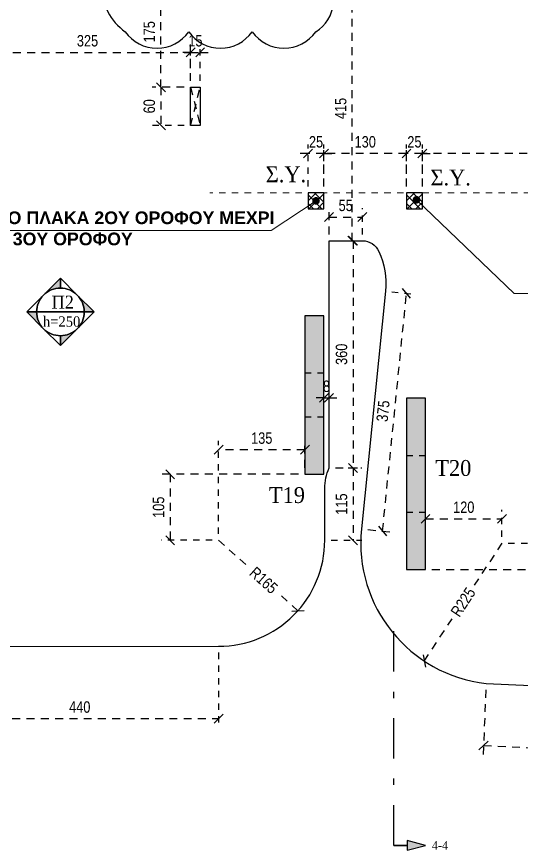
# Model space of a CAD drawing. Header units: millimetres. Extents: x -2171 to 1563, y -1758 to -1505.
# Drawn here: x -500.19 to -492.24, y -1616 to -1602.86 of the extents above; entities that cross this region are included whole.
import ezdxf
from ezdxf.enums import TextEntityAlignment as Align

# ---------------------------------------------------------------- set-up
doc = ezdxf.new("R2010")
doc.units = ezdxf.units.MM
doc.header["$PDMODE"] = 32
for name, pattern in [('DASHDOT', [25.4, 12.7, -6.35, 0, -6.35]), ('DASHED2', [0.375, 0.25, -0.125]), ('DOT', [0.025, 0, -0.025]), ('HIDDEN', [0.375, 0.25, -0.125]), ('HIDDEN2', [0.1875, 0.125, -0.0625])]:
    doc.linetypes.add(name, pattern=pattern)
doc.layers.get('Defpoints').update_dxf_attribs({"color": 6})
for name, color, linetype in [('-S_TEXT', 3, 'Continuous'), ('AM_5', 7, 'Continuous'), ('athinas comments', 10, 'Continuous'), ('DIASTASEIS', 7, 'Continuous'), ('Fill_Col', 7, 'Continuous'), ('Fill_Col_1', 8, 'Continuous'), ('Geo_Col', 7, 'Continuous'), ('Geo_Lines', 7, 'Continuous'), ('Sect_Line_Symbol', 7, 'Continuous'), ('SY', 94, 'Continuous'), ('Text_Col_-1', 7, 'Continuous'), ('Text_Col_1', 7, 'Continuous'), ('Text_Slab', 7, 'Continuous')]:
    doc.layers.add(name, color=color, linetype=linetype)
doc.layers.add('A-ANNO-DIMS', color=1, linetype='Continuous', lineweight=9)
doc.styles.add('1-100', font='arial.ttf', dxfattribs={"width": 0.8})
doc.styles.add('ag', font='arial.ttf', dxfattribs={"height": 0.25})
doc.styles.add('S1TmsNwRmn1088_b_934_161', font='times.ttf', dxfattribs={"width": 0.933629, "height": 0.10875})
doc.styles.add('S1TmsNwRmn11_b_934_161', font='times.ttf', dxfattribs={"width": 0.933629, "height": 0.001087})
doc.styles.add('S1TmsNwRmn1359_b_934_161', font='times.ttf', dxfattribs={"width": 0.933629, "height": 0.135937})
doc.styles.get("Standard").update_dxf_attribs({"font": 'tahoma.ttf'})
doc.dimstyles.new('CHRISTOFOROS', dxfattribs={"dimscale": 0.2, "dimtxt": 0.25, "dimasz": 0.6, "dimexe": 0, "dimexo": 0, "dimgap": 0, "dimtad": 0, "dimdec": 0, "dimlfac": 100, "dimzin": 0, "dimdsep": 46, "dimtxsty": 'ag', "dimblk": 'ARCHTICK', "dimcen": 0, "dimclrd": 256, "dimclre": 256, "dimclrt": 1, "dimaunit": 1, "dimadec": 0, "dimazin": 0, "dimtfac": 1, "dimtdec": 0, "dimtofl": 0, "dimtmove": 0, "dimatfit": 3, "dimfxl": 1, "dimtolj": 1, "dimtzin": 0, "dimlwd": -1, "dimlwe": -1, "dimarcsym": 0})
doc.dimstyles.new('Copy of 1-100', dxfattribs={"dimtxt": 0.18, "dimasz": 0.14, "dimexe": 0.14, "dimexo": 0.1, "dimgap": 0.09, "dimtad": 1, "dimdec": 0, "dimlfac": 100, "dimrnd": 5, "dimzin": 5, "dimdsep": 46, "dimtxsty": '1-100', "dimblk": 'OBLIQUE', "dimcen": 0.09, "dimclrd": 1, "dimclre": 1, "dimclrt": 2, "dimadec": 0, "dimazin": 0, "dimtfac": 1, "dimtdec": 0, "dimtix": 1, "dimtmove": 2, "dimatfit": 3, "dimfxl": 5, "dimfxlon": 1, "dimtolj": 1, "dimtzin": 5, "dimarcsym": 0})

# ---------------------------------------------------------------- blocks, each defined once
blk = doc.blocks.new('Label_Όροφος 2-RC_XSN2633_2273')
at = {"layer": 'Text_Slab'}
for points in [[(-0.1768, 0.1768, -0.198912), (0, 0.25), (0, 0.3536)], [(0.1768, 0.1768, -0.198912), (0.25, 0), (0.3536, 0)], [(-0.1768, -0.1768, -0.198912), (-0.25, 0), (-0.3536, 0)], [(0.1768, -0.1768, -0.198912), (0, -0.25), (0, -0.3536)]]:
    blk.add_hatch(color=174, dxfattribs=at).paths.add_polyline_path(points)
at = {"layer": 'Text_Slab', "color": 174}
for points in [[(-0.1768, 0.1768, -0.198912), (0, 0.25), (0, 0.3536)], [(0, 0.25, -0.198912), (0.1768, 0.1768), (0, 0.3536)], [(-0.25, 0, -0.198912), (-0.1768, 0.1768), (-0.3536, 0)], [(-0.25, 0, 0.414214), (0, -0.25, 0.414214), (0.25, 0, 0.414214), (0, 0.25, 0.414214)], [(0.1768, 0.1768, -0.198912), (0.25, 0), (0.3536, 0)], [(-0.1768, -0.1768, -0.198912), (-0.25, 0), (-0.3536, 0)], [(0.25, 0, -0.198912), (0.1768, -0.1768), (0.3536, 0)], [(0, -0.25, -0.198912), (-0.1768, -0.1768), (0, -0.3536)], [(0.1768, -0.1768, -0.198912), (0, -0.25), (0, -0.3536)]]:
    blk.add_lwpolyline(points, format="xyb", close=True, dxfattribs=at)
blk.add_lwpolyline([(0.25, 0), (-0.25, 0)], close=True, dxfattribs=at)
blk = doc.blocks.new('_Oblique')
at = {"color": 0, "linetype": 'ByBlock', "lineweight": -2}
blk.add_line((-0.5, -0.5), (0.5, 0.5), dxfattribs=at)
blk = doc.blocks.new('*D226')
at = {"layer": 'A-ANNO-DIMS', "color": 1, "linetype": 'HIDDEN', "lineweight": -2, "ltscale": 0.5, "transparency": 16777216}
blk.add_line((-500.7, -1603.626), (-500.7, -1603.286), dxfattribs=at)
at = {"layer": 'A-ANNO-DIMS', "color": 1, "linetype": 'HIDDEN2', "lineweight": -2, "ltscale": 0.5, "transparency": 16777216}
blk.add_line((-497.45, -1603.876), (-497.45, -1603.286), dxfattribs=at)
at = {"layer": 'A-ANNO-DIMS', "color": 1, "linetype": 'DASHED2', "lineweight": -2, "ltscale": 0.5, "transparency": 16777216}
blk.add_line((-500.7, -1603.426), (-497.45, -1603.426), dxfattribs=at)
at = {"layer": 'Defpoints', "color": 0, "ltscale": 0.5, "transparency": 16777216}
for p in [(-497.45, -1603.426), (-500.7, -1603.726), (-497.45, -1603.976)]:
    blk.add_point(p, dxfattribs=at)
at = {"layer": 'A-ANNO-DIMS', "color": 1, "lineweight": -2, "ltscale": 0.5, "transparency": 16777216, "xscale": 0.14, "yscale": 0.14, "zscale": 0.14, "rotation": 180}
blk.add_blockref('_Oblique', (-500.7, -1603.426), dxfattribs=at)
at = {"layer": 'A-ANNO-DIMS', "color": 1, "lineweight": -2, "ltscale": 0.5, "transparency": 16777216, "xscale": 0.14, "yscale": 0.14, "zscale": 0.14}
blk.add_blockref('_Oblique', (-497.45, -1603.426), dxfattribs=at)
at = {"layer": 'A-ANNO-DIMS', "color": 2, "ltscale": 0.5, "transparency": 16777216, "insert": (-499.075, -1603.244), "char_height": 0.18, "attachment_point": 5, "style": '1-100'}
blk.add_mtext('\\A1;325', dxfattribs=at)
blk = doc.blocks.new('*D227')
at = {"layer": 'A-ANNO-DIMS', "color": 1, "linetype": 'HIDDEN', "lineweight": -2, "ltscale": 0.5, "transparency": 16777216}
blk.add_line((-497.45, -1603.876), (-497.45, -1603.286), dxfattribs=at)
at = {"layer": 'A-ANNO-DIMS', "color": 1, "linetype": 'HIDDEN2', "lineweight": -2, "ltscale": 0.5, "transparency": 16777216}
blk.add_line((-497.3, -1603.876), (-497.3, -1603.286), dxfattribs=at)
at = {"layer": 'A-ANNO-DIMS', "color": 1, "linetype": 'DASHED2', "lineweight": -2, "ltscale": 0.5, "transparency": 16777216}
for p, q in [((-497.45, -1603.426), (-497.59, -1603.426)), ((-497.45, -1603.426), (-497.3, -1603.426)), ((-497.3, -1603.426), (-497.16, -1603.426))]:
    blk.add_line(p, q, dxfattribs=at)
at = {"layer": 'Defpoints', "color": 0, "ltscale": 0.5, "transparency": 16777216}
for p in [(-497.3, -1603.426), (-497.45, -1603.976), (-497.3, -1603.976)]:
    blk.add_point(p, dxfattribs=at)
at = {"layer": 'A-ANNO-DIMS', "color": 1, "lineweight": -2, "ltscale": 0.5, "transparency": 16777216, "xscale": 0.14, "yscale": 0.14, "zscale": 0.14}
blk.add_blockref('_Oblique', (-497.45, -1603.426), dxfattribs=at)
at = {"layer": 'A-ANNO-DIMS', "color": 1, "lineweight": -2, "ltscale": 0.5, "transparency": 16777216, "xscale": 0.14, "yscale": 0.14, "zscale": 0.14, "rotation": 180}
blk.add_blockref('_Oblique', (-497.3, -1603.426), dxfattribs=at)
at = {"layer": 'A-ANNO-DIMS', "color": 2, "ltscale": 0.5, "transparency": 16777216, "insert": (-497.375, -1603.244), "char_height": 0.18, "attachment_point": 5, "style": '1-100'}
blk.add_mtext('\\A1;15', dxfattribs=at)
blk = doc.blocks.new('*D221')
at = {"layer": 'A-ANNO-DIMS', "color": 1, "linetype": 'HIDDEN2', "lineweight": -2, "ltscale": 0.5, "transparency": 16777216}
blk.add_line((-497.55, -1602.226), (-498.059, -1602.226), dxfattribs=at)
at = {"layer": 'A-ANNO-DIMS', "color": 1, "linetype": 'DASHED2', "lineweight": -2, "ltscale": 0.5, "transparency": 16777216}
blk.add_line((-497.919, -1603.976), (-497.919, -1602.226), dxfattribs=at)
at = {"layer": 'A-ANNO-DIMS', "color": 1, "linetype": 'HIDDEN', "lineweight": -2, "ltscale": 0.5, "transparency": 16777216}
blk.add_line((-497.55, -1603.976), (-498.059, -1603.976), dxfattribs=at)
at = {"layer": 'Defpoints', "color": 0, "ltscale": 0.5, "transparency": 16777216}
for p in [(-497.919, -1602.226), (-497.45, -1602.226), (-497.45, -1603.976)]:
    blk.add_point(p, dxfattribs=at)
at = {"layer": 'A-ANNO-DIMS', "color": 1, "lineweight": -2, "ltscale": 0.5, "transparency": 16777216, "xscale": 0.14, "yscale": 0.14, "zscale": 0.14}
for p, rotation in [((-497.919, -1602.226), 90), ((-497.919, -1603.976), 270)]:
    blk.add_blockref('_Oblique', p, dxfattribs=dict(at, rotation=rotation))
at = {"layer": 'A-ANNO-DIMS', "color": 2, "ltscale": 0.5, "transparency": 16777216, "insert": (-498.101, -1603.101), "char_height": 0.18, "attachment_point": 5, "rotation": 90, "style": '1-100'}
blk.add_mtext('\\A1;175', dxfattribs=at)
blk = doc.blocks.new('*D228')
at = {"layer": 'A-ANNO-DIMS', "color": 1, "linetype": 'HIDDEN', "lineweight": -2, "ltscale": 0.5, "transparency": 16777216}
blk.add_line((-497.55, -1603.976), (-498.059, -1603.976), dxfattribs=at)
at = {"layer": 'A-ANNO-DIMS', "color": 1, "linetype": 'DASHED2', "lineweight": -2, "ltscale": 0.5, "transparency": 16777216}
blk.add_line((-497.919, -1603.976), (-497.919, -1604.576), dxfattribs=at)
at = {"layer": 'A-ANNO-DIMS', "color": 1, "linetype": 'HIDDEN2', "lineweight": -2, "ltscale": 0.5, "transparency": 16777216}
blk.add_line((-497.55, -1604.576), (-498.059, -1604.576), dxfattribs=at)
at = {"layer": 'Defpoints', "color": 0, "ltscale": 0.5, "transparency": 16777216}
for p in [(-497.45, -1603.976), (-497.919, -1604.576), (-497.45, -1604.576)]:
    blk.add_point(p, dxfattribs=at)
at = {"layer": 'A-ANNO-DIMS', "color": 1, "lineweight": -2, "ltscale": 0.5, "transparency": 16777216, "xscale": 0.14, "yscale": 0.14, "zscale": 0.14}
for p, rotation in [((-497.919, -1603.976), 90), ((-497.919, -1604.576), 270)]:
    blk.add_blockref('_Oblique', p, dxfattribs=dict(at, rotation=rotation))
at = {"layer": 'A-ANNO-DIMS', "color": 2, "ltscale": 0.5, "transparency": 16777216, "insert": (-498.101, -1604.276), "char_height": 0.18, "attachment_point": 5, "rotation": 90, "style": '1-100'}
blk.add_mtext('\\A1;60', dxfattribs=at)
blk = doc.blocks.new('*D255')
at = {"layer": 'Defpoints', "color": 0, "ltscale": 0.5, "transparency": 16777216}
for p in [(-495.27, -1608.872), (-495.35, -1609.176), (-495.27, -1609.176)]:
    blk.add_point(p, dxfattribs=at)
at = {"layer": 'DIASTASEIS', "color": 1, "linetype": 'HIDDEN', "lineweight": -2, "ltscale": 0.5, "transparency": 16777216}
blk.add_line((-495.35, -1609.076), (-495.35, -1608.732), dxfattribs=at)
at = {"layer": 'DIASTASEIS', "color": 1, "linetype": 'HIDDEN2', "lineweight": -2, "ltscale": 0.5, "transparency": 16777216}
blk.add_line((-495.27, -1609.076), (-495.27, -1608.732), dxfattribs=at)
at = {"layer": 'DIASTASEIS', "color": 1, "linetype": 'DASHED2', "lineweight": -2, "ltscale": 0.5, "transparency": 16777216}
for p, q in [((-495.35, -1608.872), (-495.49, -1608.872)), ((-495.35, -1608.872), (-495.27, -1608.872)), ((-495.27, -1608.872), (-495.13, -1608.872))]:
    blk.add_line(p, q, dxfattribs=at)
at = {"layer": 'DIASTASEIS', "color": 1, "lineweight": -2, "ltscale": 0.5, "transparency": 16777216, "xscale": 0.14, "yscale": 0.14, "zscale": 0.14}
blk.add_blockref('_Oblique', (-495.35, -1608.872), dxfattribs=at)
at = {"layer": 'DIASTASEIS', "color": 1, "lineweight": -2, "ltscale": 0.5, "transparency": 16777216, "xscale": 0.14, "yscale": 0.14, "zscale": 0.14, "rotation": 180}
blk.add_blockref('_Oblique', (-495.27, -1608.872), dxfattribs=at)
at = {"layer": 'DIASTASEIS', "color": 2, "ltscale": 0.5, "transparency": 16777216, "insert": (-495.31, -1608.69), "char_height": 0.18, "attachment_point": 5, "style": '1-100'}
blk.add_mtext('\\A1;8', dxfattribs=at)
blk = doc.blocks.new('*D519')
at = {"layer": 'Defpoints', "color": 0, "ltscale": 0.5, "transparency": 16777216}
for p in [(-494.745, -1606.021), (-495.27, -1606.395), (-494.745, -1606.395)]:
    blk.add_point(p, dxfattribs=at)
at = {"layer": 'DIASTASEIS', "color": 1, "linetype": 'HIDDEN', "lineweight": -2, "ltscale": 0.5, "transparency": 16777216}
blk.add_line((-495.27, -1606.295), (-495.27, -1605.881), dxfattribs=at)
at = {"layer": 'DIASTASEIS', "color": 1, "linetype": 'HIDDEN2', "lineweight": -2, "ltscale": 0.5, "transparency": 16777216}
blk.add_line((-494.745, -1606.295), (-494.745, -1605.881), dxfattribs=at)
at = {"layer": 'DIASTASEIS', "color": 1, "linetype": 'DASHED2', "lineweight": -2, "ltscale": 0.5, "transparency": 16777216}
blk.add_line((-495.27, -1606.021), (-494.745, -1606.021), dxfattribs=at)
at = {"layer": 'DIASTASEIS', "color": 1, "lineweight": -2, "ltscale": 0.5, "transparency": 16777216, "xscale": 0.14, "yscale": 0.14, "zscale": 0.14, "rotation": 180}
blk.add_blockref('_Oblique', (-495.27, -1606.021), dxfattribs=at)
at = {"layer": 'DIASTASEIS', "color": 1, "lineweight": -2, "ltscale": 0.5, "transparency": 16777216, "xscale": 0.14, "yscale": 0.14, "zscale": 0.14}
blk.add_blockref('_Oblique', (-494.745, -1606.021), dxfattribs=at)
at = {"layer": 'DIASTASEIS', "color": 2, "ltscale": 0.5, "transparency": 16777216, "insert": (-495.008, -1605.839), "char_height": 0.18, "attachment_point": 5, "style": '1-100'}
blk.add_mtext('\\A1;55', dxfattribs=at)
blk = doc.blocks.new('*D520')
at = {"layer": 'Defpoints', "color": 0, "ltscale": 0.5, "transparency": 16777216}
for p in [(-494.381, -1607.19), (-494.049, -1607.223), (-494.759, -1610.938)]:
    blk.add_point(p, dxfattribs=at)
at = {"layer": 'DIASTASEIS', "color": 1, "linetype": 'DASHED2', "lineweight": -2, "ltscale": 0.5, "transparency": 16777216}
blk.add_line((-494.427, -1610.972), (-494.049, -1607.223), dxfattribs=at)
at = {"layer": 'DIASTASEIS', "color": 1, "linetype": 'HIDDEN2', "lineweight": -2, "ltscale": 0.5, "transparency": 16777216}
blk.add_line((-494.281, -1607.2), (-493.91, -1607.237), dxfattribs=at)
at = {"layer": 'DIASTASEIS', "color": 1, "linetype": 'HIDDEN', "lineweight": -2, "ltscale": 0.5, "transparency": 16777216}
blk.add_line((-494.66, -1610.949), (-494.288, -1610.986), dxfattribs=at)
at = {"layer": 'DIASTASEIS', "color": 1, "lineweight": -2, "ltscale": 0.5, "transparency": 16777216, "xscale": 0.14, "yscale": 0.14, "zscale": 0.14}
for p, rotation in [((-494.049, -1607.223), 84.23670504597337), ((-494.427, -1610.972), 264.2367050459733)]:
    blk.add_blockref('_Oblique', p, dxfattribs=dict(at, rotation=rotation))
at = {"layer": 'DIASTASEIS', "color": 2, "ltscale": 0.5, "transparency": 16777216, "insert": (-494.419, -1609.079), "char_height": 0.18, "attachment_point": 5, "rotation": 84.2367, "style": '1-100'}
blk.add_mtext('\\A1;375', dxfattribs=at)
blk = doc.blocks.new('*D521')
at = {"layer": 'Defpoints', "color": 0, "ltscale": 0.5, "transparency": 16777216}
for p in [(-495.27, -1606.395), (-495.27, -1609.976), (-494.891, -1609.976)]:
    blk.add_point(p, dxfattribs=at)
at = {"layer": 'DIASTASEIS', "color": 1, "linetype": 'HIDDEN', "lineweight": -2, "ltscale": 0.5, "transparency": 16777216}
blk.add_line((-495.17, -1606.395), (-494.751, -1606.395), dxfattribs=at)
at = {"layer": 'DIASTASEIS', "color": 1, "linetype": 'DASHED2', "lineweight": -2, "ltscale": 0.5, "transparency": 16777216}
blk.add_line((-494.891, -1606.395), (-494.891, -1609.976), dxfattribs=at)
at = {"layer": 'DIASTASEIS', "color": 1, "linetype": 'HIDDEN2', "lineweight": -2, "ltscale": 0.5, "transparency": 16777216}
blk.add_line((-495.17, -1609.976), (-494.751, -1609.976), dxfattribs=at)
at = {"layer": 'DIASTASEIS', "color": 1, "lineweight": -2, "ltscale": 0.5, "transparency": 16777216, "xscale": 0.14, "yscale": 0.14, "zscale": 0.14}
for p, rotation in [((-494.891, -1606.395), 90), ((-494.891, -1609.976), 270)]:
    blk.add_blockref('_Oblique', p, dxfattribs=dict(at, rotation=rotation))
at = {"layer": 'DIASTASEIS', "color": 2, "ltscale": 0.5, "transparency": 16777216, "insert": (-495.073, -1608.185), "char_height": 0.18, "attachment_point": 5, "rotation": 90, "style": '1-100'}
blk.add_mtext('\\A1;360', dxfattribs=at)
blk = doc.blocks.new('*D522')
at = {"layer": 'Defpoints', "color": 0, "ltscale": 0.5, "transparency": 16777216}
for p in [(-495.27, -1609.976), (-495.338, -1611.117), (-494.891, -1611.117)]:
    blk.add_point(p, dxfattribs=at)
at = {"layer": 'DIASTASEIS', "color": 1, "linetype": 'HIDDEN', "lineweight": -2, "ltscale": 0.5, "transparency": 16777216}
blk.add_line((-495.17, -1609.976), (-494.751, -1609.976), dxfattribs=at)
at = {"layer": 'DIASTASEIS', "color": 1, "linetype": 'DASHED2', "lineweight": -2, "ltscale": 0.5, "transparency": 16777216}
blk.add_line((-494.891, -1609.976), (-494.891, -1611.117), dxfattribs=at)
at = {"layer": 'DIASTASEIS', "color": 1, "linetype": 'HIDDEN2', "lineweight": -2, "ltscale": 0.5, "transparency": 16777216}
blk.add_line((-495.238, -1611.117), (-494.751, -1611.117), dxfattribs=at)
at = {"layer": 'DIASTASEIS', "color": 1, "lineweight": -2, "ltscale": 0.5, "transparency": 16777216, "xscale": 0.14, "yscale": 0.14, "zscale": 0.14}
for p, rotation in [((-494.891, -1609.976), 90), ((-494.891, -1611.117), 270)]:
    blk.add_blockref('_Oblique', p, dxfattribs=dict(at, rotation=rotation))
at = {"layer": 'DIASTASEIS', "color": 2, "ltscale": 0.5, "transparency": 16777216, "insert": (-495.073, -1610.546), "char_height": 0.18, "attachment_point": 5, "rotation": 90, "style": '1-100'}
blk.add_mtext('\\A1;115', dxfattribs=at)
blk = doc.blocks.new('*D526')
at = {"layer": 'Defpoints', "color": 0, "ltscale": 0.5, "transparency": 16777216}
for p in [(-501.385, -1612.788), (-497.01, -1612.788), (-497.01, -1613.928)]:
    blk.add_point(p, dxfattribs=at)
at = {"layer": 'DIASTASEIS', "color": 1, "linetype": 'HIDDEN', "lineweight": -2, "ltscale": 0.5, "transparency": 16777216}
blk.add_line((-501.385, -1612.888), (-501.385, -1614.068), dxfattribs=at)
at = {"layer": 'DIASTASEIS', "color": 1, "linetype": 'HIDDEN2', "lineweight": -2, "ltscale": 0.5, "transparency": 16777216}
blk.add_line((-497.01, -1612.888), (-497.01, -1614.068), dxfattribs=at)
at = {"layer": 'DIASTASEIS', "color": 1, "linetype": 'DASHED2', "lineweight": -2, "ltscale": 0.5, "transparency": 16777216}
blk.add_line((-501.385, -1613.928), (-497.01, -1613.928), dxfattribs=at)
at = {"layer": 'DIASTASEIS', "color": 1, "lineweight": -2, "ltscale": 0.5, "transparency": 16777216, "xscale": 0.14, "yscale": 0.14, "zscale": 0.14, "rotation": 180}
blk.add_blockref('_Oblique', (-501.385, -1613.928), dxfattribs=at)
at = {"layer": 'DIASTASEIS', "color": 1, "lineweight": -2, "ltscale": 0.5, "transparency": 16777216, "xscale": 0.14, "yscale": 0.14, "zscale": 0.14}
blk.add_blockref('_Oblique', (-497.01, -1613.928), dxfattribs=at)
at = {"layer": 'DIASTASEIS', "color": 2, "ltscale": 0.5, "transparency": 16777216, "insert": (-499.197, -1613.746), "char_height": 0.18, "attachment_point": 5, "style": '1-100'}
blk.add_mtext('\\A1;440', dxfattribs=at)
blk = doc.blocks.new('*D528')
at = {"layer": 'Defpoints', "color": 0, "ltscale": 0.5, "transparency": 16777216}
for p in [(-492.794, -1613.373), (-483.419, -1613.792), (-483.462, -1614.77)]:
    blk.add_point(p, dxfattribs=at)
at = {"layer": 'DIASTASEIS', "color": 1, "linetype": 'HIDDEN', "lineweight": -2, "ltscale": 0.5, "transparency": 16777216}
blk.add_line((-492.798, -1613.473), (-492.844, -1614.491), dxfattribs=at)
at = {"layer": 'DIASTASEIS', "color": 1, "linetype": 'HIDDEN2', "lineweight": -2, "ltscale": 0.5, "transparency": 16777216}
blk.add_line((-483.423, -1613.892), (-483.468, -1614.91), dxfattribs=at)
at = {"layer": 'DIASTASEIS', "color": 1, "linetype": 'DASHED2', "lineweight": -2, "ltscale": 0.5, "transparency": 16777216}
blk.add_line((-492.837, -1614.351), (-483.462, -1614.77), dxfattribs=at)
at = {"layer": 'DIASTASEIS', "color": 1, "lineweight": -2, "ltscale": 0.5, "transparency": 16777216, "xscale": 0.14, "yscale": 0.14, "zscale": 0.14}
for p, rotation in [((-492.837, -1614.351), 177.4420092145654), ((-483.462, -1614.77), 357.4420092145654)]:
    blk.add_blockref('_Oblique', p, dxfattribs=dict(at, rotation=rotation))
at = {"layer": 'DIASTASEIS', "color": 2, "ltscale": 0.5, "transparency": 16777216, "insert": (-488.142, -1614.379), "char_height": 0.18, "attachment_point": 5, "rotation": 357.442, "style": '1-100'}
blk.add_mtext('\\A1;940', dxfattribs=at)
blk = doc.blocks.new('*D547')
at = {"layer": 'Defpoints', "color": 0, "ltscale": 0.5, "transparency": 16777216}
for p in [(-497.01, -1611.117), (-495.76, -1612.227)]:
    blk.add_point(p, dxfattribs=at)
at = {"layer": 'DIASTASEIS', "color": 1, "linetype": 'DASHED2', "lineweight": -2, "ltscale": 0.5, "transparency": 16777216}
for p, q in [((-497.01, -1611.117), (-496.539, -1611.535)), ((-495.76, -1612.227), (-496.062, -1611.958))]:
    blk.add_line(p, q, dxfattribs=at)
at = {"layer": 'DIASTASEIS', "color": 1, "lineweight": -2, "ltscale": 0.5, "transparency": 16777216, "xscale": 0.14, "yscale": 0.14, "zscale": 0.14, "rotation": 318.3785175259931}
blk.add_blockref('_Oblique', (-495.76, -1612.227), dxfattribs=at)
at = {"layer": 'DIASTASEIS', "color": 2, "ltscale": 0.5, "transparency": 16777216, "insert": (-496.3, -1611.747), "char_height": 0.18, "attachment_point": 5, "rotation": 318.3785, "style": '1-100'}
blk.add_mtext('\\A1;R165', dxfattribs=at)
blk = doc.blocks.new('*D548')
at = {"layer": 'Defpoints', "color": 0, "ltscale": 0.5, "transparency": 16777216}
for p in [(-492.546, -1611.162), (-493.77, -1613.02)]:
    blk.add_point(p, dxfattribs=at)
at = {"layer": 'DIASTASEIS', "color": 1, "linetype": 'DASHED2', "lineweight": -2, "ltscale": 0.5, "transparency": 16777216}
for p, q in [((-492.546, -1611.162), (-492.983, -1611.825)), ((-493.77, -1613.02), (-493.333, -1612.357))]:
    blk.add_line(p, q, dxfattribs=at)
at = {"layer": 'DIASTASEIS', "color": 1, "lineweight": -2, "ltscale": 0.5, "transparency": 16777216, "xscale": 0.14, "yscale": 0.14, "zscale": 0.14, "rotation": 236.6066718047157}
blk.add_blockref('_Oblique', (-493.77, -1613.02), dxfattribs=at)
at = {"layer": 'DIASTASEIS', "color": 2, "ltscale": 0.5, "transparency": 16777216, "insert": (-493.158, -1612.091), "char_height": 0.18, "attachment_point": 5, "rotation": 56.6067, "style": '1-100'}
blk.add_mtext('\\A1;R225', dxfattribs=at)
blk = doc.blocks.new('*D561')
at = {"layer": 'Defpoints', "color": 0, "ltscale": 0.5, "transparency": 16777216}
for p in [(-497.01, -1609.689), (-495.65, -1610.076), (-497.01, -1611.117)]:
    blk.add_point(p, dxfattribs=at)
at = {"layer": 'DIASTASEIS', "color": 1, "linetype": 'HIDDEN2', "lineweight": -2, "ltscale": 0.5, "transparency": 16777216}
blk.add_line((-497.01, -1611.017), (-497.01, -1609.549), dxfattribs=at)
at = {"layer": 'DIASTASEIS', "color": 1, "linetype": 'HIDDEN', "lineweight": -2, "ltscale": 0.5, "transparency": 16777216}
blk.add_line((-495.65, -1609.976), (-495.65, -1609.549), dxfattribs=at)
at = {"layer": 'DIASTASEIS', "color": 1, "linetype": 'DASHED2', "lineweight": -2, "ltscale": 0.5, "transparency": 16777216}
blk.add_line((-495.65, -1609.689), (-497.01, -1609.689), dxfattribs=at)
at = {"layer": 'DIASTASEIS', "color": 1, "lineweight": -2, "ltscale": 0.5, "transparency": 16777216, "xscale": 0.14, "yscale": 0.14, "zscale": 0.14, "rotation": 180}
blk.add_blockref('_Oblique', (-497.01, -1609.689), dxfattribs=at)
at = {"layer": 'DIASTASEIS', "color": 1, "lineweight": -2, "ltscale": 0.5, "transparency": 16777216, "xscale": 0.14, "yscale": 0.14, "zscale": 0.14}
blk.add_blockref('_Oblique', (-495.65, -1609.689), dxfattribs=at)
at = {"layer": 'DIASTASEIS', "color": 2, "ltscale": 0.5, "transparency": 16777216, "insert": (-496.33, -1609.507), "char_height": 0.18, "attachment_point": 5, "style": '1-100'}
blk.add_mtext('\\A1;135', dxfattribs=at)
blk = doc.blocks.new('*D562')
at = {"layer": 'Defpoints', "color": 0, "ltscale": 0.5, "transparency": 16777216}
for p in [(-495.65, -1610.076), (-497.773, -1611.117), (-497.01, -1611.117)]:
    blk.add_point(p, dxfattribs=at)
at = {"layer": 'DIASTASEIS', "color": 1, "linetype": 'HIDDEN', "lineweight": -2, "ltscale": 0.5, "transparency": 16777216}
blk.add_line((-495.75, -1610.076), (-497.913, -1610.076), dxfattribs=at)
at = {"layer": 'DIASTASEIS', "color": 1, "linetype": 'DASHED2', "lineweight": -2, "ltscale": 0.5, "transparency": 16777216}
blk.add_line((-497.773, -1610.076), (-497.773, -1611.117), dxfattribs=at)
at = {"layer": 'DIASTASEIS', "color": 1, "linetype": 'HIDDEN2', "lineweight": -2, "ltscale": 0.5, "transparency": 16777216}
blk.add_line((-497.11, -1611.117), (-497.913, -1611.117), dxfattribs=at)
at = {"layer": 'DIASTASEIS', "color": 1, "lineweight": -2, "ltscale": 0.5, "transparency": 16777216, "xscale": 0.14, "yscale": 0.14, "zscale": 0.14}
for p, rotation in [((-497.773, -1610.076), 90), ((-497.773, -1611.117), 270)]:
    blk.add_blockref('_Oblique', p, dxfattribs=dict(at, rotation=rotation))
at = {"layer": 'DIASTASEIS', "color": 2, "ltscale": 0.5, "transparency": 16777216, "insert": (-497.955, -1610.596), "char_height": 0.18, "attachment_point": 5, "rotation": 90, "style": '1-100'}
blk.add_mtext('\\A1;105', dxfattribs=at)
blk = doc.blocks.new('*D563')
at = {"layer": 'Defpoints', "color": 0, "ltscale": 0.5, "transparency": 16777216}
for p in [(-492.546, -1610.779), (-492.546, -1611.162), (-493.75, -1611.578)]:
    blk.add_point(p, dxfattribs=at)
at = {"layer": 'DIASTASEIS', "color": 1, "linetype": 'HIDDEN', "lineweight": -2, "ltscale": 0.5, "transparency": 16777216}
blk.add_line((-493.75, -1611.478), (-493.75, -1610.639), dxfattribs=at)
at = {"layer": 'DIASTASEIS', "color": 1, "linetype": 'HIDDEN2', "lineweight": -2, "ltscale": 0.5, "transparency": 16777216}
blk.add_line((-492.546, -1611.062), (-492.546, -1610.639), dxfattribs=at)
at = {"layer": 'DIASTASEIS', "color": 1, "linetype": 'DASHED2', "lineweight": -2, "ltscale": 0.5, "transparency": 16777216}
blk.add_line((-493.75, -1610.779), (-492.546, -1610.779), dxfattribs=at)
at = {"layer": 'DIASTASEIS', "color": 1, "lineweight": -2, "ltscale": 0.5, "transparency": 16777216, "xscale": 0.14, "yscale": 0.14, "zscale": 0.14, "rotation": 180}
blk.add_blockref('_Oblique', (-493.75, -1610.779), dxfattribs=at)
at = {"layer": 'DIASTASEIS', "color": 1, "lineweight": -2, "ltscale": 0.5, "transparency": 16777216, "xscale": 0.14, "yscale": 0.14, "zscale": 0.14}
blk.add_blockref('_Oblique', (-492.546, -1610.779), dxfattribs=at)
at = {"layer": 'DIASTASEIS', "color": 2, "ltscale": 0.5, "transparency": 16777216, "insert": (-493.148, -1610.597), "char_height": 0.18, "attachment_point": 5, "style": '1-100'}
blk.add_mtext('\\A1;120', dxfattribs=at)
blk = doc.blocks.new('*D564')
at = {"layer": 'Defpoints', "color": 0, "ltscale": 0.5, "transparency": 16777216}
for p in [(-492.546, -1611.162), (-491.743, -1611.162), (-493.75, -1611.578)]:
    blk.add_point(p, dxfattribs=at)
at = {"layer": 'DIASTASEIS', "color": 1, "linetype": 'HIDDEN2', "lineweight": -2, "ltscale": 0.5, "transparency": 16777216}
blk.add_line((-492.446, -1611.162), (-491.603, -1611.162), dxfattribs=at)
at = {"layer": 'DIASTASEIS', "color": 1, "linetype": 'DASHED2', "lineweight": -2, "ltscale": 0.5, "transparency": 16777216}
blk.add_line((-491.743, -1611.578), (-491.743, -1611.162), dxfattribs=at)
at = {"layer": 'DIASTASEIS', "color": 1, "linetype": 'HIDDEN', "lineweight": -2, "ltscale": 0.5, "transparency": 16777216}
blk.add_line((-493.65, -1611.578), (-491.603, -1611.578), dxfattribs=at)
at = {"layer": 'DIASTASEIS', "color": 1, "lineweight": -2, "ltscale": 0.5, "transparency": 16777216, "xscale": 0.14, "yscale": 0.14, "zscale": 0.14}
for p, rotation in [((-491.743, -1611.162), 90), ((-491.743, -1611.578), 270)]:
    blk.add_blockref('_Oblique', p, dxfattribs=dict(at, rotation=rotation))
at = {"layer": 'DIASTASEIS', "color": 2, "ltscale": 0.5, "transparency": 16777216, "insert": (-491.925, -1611.37), "char_height": 0.18, "attachment_point": 5, "rotation": 90, "style": '1-100'}
blk.add_mtext('\\A1;40', dxfattribs=at)
blk = doc.blocks.new('*D725')
at = {"layer": 'Defpoints', "color": 0, "ltscale": 0.5, "transparency": 16777216}
for p in [(-495.27, -1602.226), (-494.904, -1602.226), (-495.27, -1606.395)]:
    blk.add_point(p, dxfattribs=at)
at = {"layer": 'DIASTASEIS', "color": 1, "linetype": 'HIDDEN2', "lineweight": -2, "ltscale": 0.5, "transparency": 16777216}
blk.add_line((-495.17, -1602.226), (-494.764, -1602.226), dxfattribs=at)
at = {"layer": 'DIASTASEIS', "color": 1, "linetype": 'DASHED2', "lineweight": -2, "ltscale": 0.5, "transparency": 16777216}
blk.add_line((-494.904, -1606.395), (-494.904, -1602.226), dxfattribs=at)
at = {"layer": 'DIASTASEIS', "color": 1, "linetype": 'HIDDEN', "lineweight": -2, "ltscale": 0.5, "transparency": 16777216}
blk.add_line((-495.17, -1606.395), (-494.764, -1606.395), dxfattribs=at)
at = {"layer": 'DIASTASEIS', "color": 1, "lineweight": -2, "ltscale": 0.5, "transparency": 16777216, "xscale": 0.14, "yscale": 0.14, "zscale": 0.14}
for p, rotation in [((-494.904, -1602.226), 90), ((-494.904, -1606.395), 270)]:
    blk.add_blockref('_Oblique', p, dxfattribs=dict(at, rotation=rotation))
at = {"layer": 'DIASTASEIS', "color": 2, "ltscale": 0.5, "transparency": 16777216, "insert": (-495.086, -1604.31), "char_height": 0.18, "attachment_point": 5, "rotation": 90, "style": '1-100'}
blk.add_mtext('\\A1;415', dxfattribs=at)
blk = doc.blocks.new('_ArchTick')
at = {"color": 0, "linetype": 'ByBlock', "const_width": 0.15}
blk.add_lwpolyline([(-0.5, -0.5), (0.5, 0.5)], dxfattribs=at)
blk = doc.blocks.new('*D1494')
at = {"layer": 'AM_5', "color": 1, "linetype": 'HIDDEN2', "lineweight": -2, "ltscale": 0.5, "transparency": 16777216}
blk.add_line((-493.8, -1605.541), (-493.8, -1604.879), dxfattribs=at)
at = {"layer": 'AM_5', "color": 1, "linetype": 'HIDDEN', "lineweight": -2, "ltscale": 0.5, "transparency": 16777216}
blk.add_line((-486.3, -1605.541), (-486.3, -1604.879), dxfattribs=at)
at = {"layer": 'AM_5', "color": 1, "linetype": 'DASHED2', "lineweight": -2, "ltscale": 0.5, "transparency": 16777216}
blk.add_line((-486.3, -1605.019), (-493.8, -1605.019), dxfattribs=at)
at = {"layer": 'Defpoints', "color": 0, "ltscale": 0.5, "transparency": 16777216}
for p in [(-493.8, -1605.019), (-493.8, -1605.641), (-486.3, -1605.641)]:
    blk.add_point(p, dxfattribs=at)
at = {"layer": 'AM_5', "color": 1, "lineweight": -2, "ltscale": 0.5, "transparency": 16777216, "xscale": 0.14, "yscale": 0.14, "zscale": 0.14, "rotation": 180}
blk.add_blockref('_Oblique', (-493.8, -1605.019), dxfattribs=at)
at = {"layer": 'AM_5', "color": 1, "lineweight": -2, "ltscale": 0.5, "transparency": 16777216, "xscale": 0.14, "yscale": 0.14, "zscale": 0.14}
blk.add_blockref('_Oblique', (-486.3, -1605.019), dxfattribs=at)
at = {"layer": 'AM_5', "color": 2, "ltscale": 0.5, "transparency": 16777216, "insert": (-490.05, -1604.837), "char_height": 0.18, "attachment_point": 5, "style": '1-100'}
blk.add_mtext('\\A1;750', dxfattribs=at)
blk = doc.blocks.new('*D1491')
at = {"layer": 'AM_5', "color": 1, "linetype": 'HIDDEN2', "lineweight": -2, "ltscale": 0.5, "transparency": 16777216}
blk.add_line((-494.05, -1605.541), (-494.05, -1604.879), dxfattribs=at)
at = {"layer": 'AM_5', "color": 1, "linetype": 'HIDDEN', "lineweight": -2, "ltscale": 0.5, "transparency": 16777216}
blk.add_line((-493.8, -1605.541), (-493.8, -1604.879), dxfattribs=at)
at = {"layer": 'AM_5', "color": 1, "linetype": 'DASHED2', "lineweight": -2, "ltscale": 0.5, "transparency": 16777216}
for p, q in [((-494.05, -1605.019), (-494.19, -1605.019)), ((-493.8, -1605.019), (-494.05, -1605.019)), ((-493.8, -1605.019), (-493.66, -1605.019))]:
    blk.add_line(p, q, dxfattribs=at)
at = {"layer": 'Defpoints', "color": 0, "ltscale": 0.5, "transparency": 16777216}
for p in [(-494.05, -1605.019), (-494.05, -1605.641), (-493.8, -1605.641)]:
    blk.add_point(p, dxfattribs=at)
at = {"layer": 'AM_5', "color": 1, "lineweight": -2, "ltscale": 0.5, "transparency": 16777216, "xscale": 0.14, "yscale": 0.14, "zscale": 0.14}
blk.add_blockref('_Oblique', (-494.05, -1605.019), dxfattribs=at)
at = {"layer": 'AM_5', "color": 1, "lineweight": -2, "ltscale": 0.5, "transparency": 16777216, "xscale": 0.14, "yscale": 0.14, "zscale": 0.14, "rotation": 180}
blk.add_blockref('_Oblique', (-493.8, -1605.019), dxfattribs=at)
at = {"layer": 'AM_5', "color": 2, "ltscale": 0.5, "transparency": 16777216, "insert": (-493.925, -1604.837), "char_height": 0.18, "attachment_point": 5, "style": '1-100'}
blk.add_mtext('\\A1;25', dxfattribs=at)
blk = doc.blocks.new('*D1492')
at = {"layer": 'AM_5', "color": 1, "linetype": 'HIDDEN2', "lineweight": -2, "ltscale": 0.5, "transparency": 16777216}
blk.add_line((-495.35, -1605.541), (-495.35, -1604.879), dxfattribs=at)
at = {"layer": 'AM_5', "color": 1, "linetype": 'HIDDEN', "lineweight": -2, "ltscale": 0.5, "transparency": 16777216}
blk.add_line((-494.05, -1605.541), (-494.05, -1604.879), dxfattribs=at)
at = {"layer": 'AM_5', "color": 1, "linetype": 'DASHED2', "lineweight": -2, "ltscale": 0.5, "transparency": 16777216}
blk.add_line((-494.05, -1605.019), (-495.35, -1605.019), dxfattribs=at)
at = {"layer": 'Defpoints', "color": 0, "ltscale": 0.5, "transparency": 16777216}
for p in [(-495.35, -1605.019), (-495.35, -1605.641), (-494.05, -1605.641)]:
    blk.add_point(p, dxfattribs=at)
at = {"layer": 'AM_5', "color": 1, "lineweight": -2, "ltscale": 0.5, "transparency": 16777216, "xscale": 0.14, "yscale": 0.14, "zscale": 0.14, "rotation": 180}
blk.add_blockref('_Oblique', (-495.35, -1605.019), dxfattribs=at)
at = {"layer": 'AM_5', "color": 1, "lineweight": -2, "ltscale": 0.5, "transparency": 16777216, "xscale": 0.14, "yscale": 0.14, "zscale": 0.14}
blk.add_blockref('_Oblique', (-494.05, -1605.019), dxfattribs=at)
at = {"layer": 'AM_5', "color": 2, "ltscale": 0.5, "transparency": 16777216, "insert": (-494.7, -1604.837), "char_height": 0.18, "attachment_point": 5, "style": '1-100'}
blk.add_mtext('\\A1;130', dxfattribs=at)
blk = doc.blocks.new('*D1495')
at = {"layer": 'AM_5', "color": 1, "linetype": 'HIDDEN2', "lineweight": -2, "ltscale": 0.5, "transparency": 16777216}
blk.add_line((-495.6, -1605.541), (-495.6, -1604.879), dxfattribs=at)
at = {"layer": 'AM_5', "color": 1, "linetype": 'HIDDEN', "lineweight": -2, "ltscale": 0.5, "transparency": 16777216}
blk.add_line((-495.35, -1605.541), (-495.35, -1604.879), dxfattribs=at)
at = {"layer": 'AM_5', "color": 1, "linetype": 'DASHED2', "lineweight": -2, "ltscale": 0.5, "transparency": 16777216}
for p, q in [((-495.6, -1605.019), (-495.74, -1605.019)), ((-495.35, -1605.019), (-495.6, -1605.019)), ((-495.35, -1605.019), (-495.21, -1605.019))]:
    blk.add_line(p, q, dxfattribs=at)
at = {"layer": 'Defpoints', "color": 0, "ltscale": 0.5, "transparency": 16777216}
for p in [(-495.6, -1605.019), (-495.6, -1605.641), (-495.35, -1605.641)]:
    blk.add_point(p, dxfattribs=at)
at = {"layer": 'AM_5', "color": 1, "lineweight": -2, "ltscale": 0.5, "transparency": 16777216, "xscale": 0.14, "yscale": 0.14, "zscale": 0.14}
blk.add_blockref('_Oblique', (-495.6, -1605.019), dxfattribs=at)
at = {"layer": 'AM_5', "color": 1, "lineweight": -2, "ltscale": 0.5, "transparency": 16777216, "xscale": 0.14, "yscale": 0.14, "zscale": 0.14, "rotation": 180}
blk.add_blockref('_Oblique', (-495.35, -1605.019), dxfattribs=at)
at = {"layer": 'AM_5', "color": 2, "ltscale": 0.5, "transparency": 16777216, "insert": (-495.475, -1604.837), "char_height": 0.18, "attachment_point": 5, "style": '1-100'}
blk.add_mtext('\\A1;25', dxfattribs=at)

msp = doc.modelspace()

# ---------------------------------------------------------------- hatches: boundary and pattern name
at = {"layer": 'Fill_Col'}
for points in [[(-495.3501, -1610.0761), (-495.3501, -1607.5761), (-495.6501, -1607.5761), (-495.6501, -1610.0761)], [(-493.7502, -1611.5782), (-493.7502, -1608.8782), (-494.0502, -1608.8782), (-494.0502, -1611.5782)]]:
    msp.add_hatch(color=252, dxfattribs=at).paths.add_polyline_path(points)
at = {"layer": 'Fill_Col_1', "linetype": 'Continuous', "ltscale": 0.5, "transparency": 33554687}
h = msp.add_hatch(dxfattribs=at)
h.set_pattern_fill('ANSI37', color=253, scale=0.03)
h.set_pattern_definition([(45, (1627.98631, 324.24865), (-0.067351921, 0.067351921), []), (135, (1627.98631, 324.24865), (-0.067351921, -0.067351921), [])])
h.paths.add_polyline_path([(-495.6001, -1605.8907), (-495.3501, -1605.8907), (-495.3501, -1605.6407), (-495.6001, -1605.6407)])
h = msp.add_hatch(dxfattribs=at)
h.set_pattern_fill('ANSI37', color=253, scale=0.03)
h.set_pattern_definition([(45, (1629.5363, 324.24865), (-0.067351921, 0.067351921), []), (135, (1629.5363, 324.24865), (-0.067351921, -0.067351921), [])])
h.paths.add_polyline_path([(-494.0501, -1605.8907), (-493.8001, -1605.8907), (-493.8001, -1605.6407), (-494.0501, -1605.6407)])
at = {"layer": 'Sect_Line_Symbol'}
msp.add_hatch(color=2, dxfattribs=at).paths.add_polyline_path([(-494.2501, -1615.9261), (-494.0399, -1615.9261), (-494.0399, -1616.0038), (-493.7501, -1615.9261), (-494.0399, -1615.8485), (-494.0399, -1615.9261)])

# ---------------------------------------------------------------- linework, layer by layer
at = {"color": 2, "linetype": 'HIDDEN', "ltscale": 0.5}
for p, q in [((-497.4501, -1603.9761), (-497.3001, -1604.5763)), ((-497.4501, -1604.5763), (-497.3001, -1603.9761))]:
    msp.add_line(p, q, dxfattribs=at)
at = {"layer": 'A-ANNO-DIMS', "linetype": 'DOT', "ltscale": 3}
msp.add_line((-482.6993, -1605.6402), (-497.148, -1605.6402), dxfattribs=at)
at = {"layer": 'athinas comments'}
msp.add_lwpolyline([(-498.48, -1603.0998, 0.5205671), (-497.48, -1603.0998, 0.5205671), (-496.48, -1603.0998, 0.5205671), (-495.48, -1603.0998, 0.5205671), (-495.4095, -1602.1703, 0.5205671), (-495.6931, -1601.4539, 0.5205671), (-496.6931, -1601.4539, 0.5205671), (-497.6931, -1601.4539, 0.5205671), (-498.48, -1601.667, 0.5205671)], format="xyb", close=True, dxfattribs=at)
at = {"layer": 'Geo_Col', "color": 94}
for points in [[(-495.3501, -1610.0761), (-495.3501, -1607.5761), (-495.6501, -1607.5761), (-495.6501, -1610.0761)], [(-493.7502, -1611.5782), (-493.7502, -1608.8782), (-494.0502, -1608.8782), (-494.0502, -1611.5782)]]:
    msp.add_lwpolyline(points, close=True, dxfattribs=at)
at = {"layer": 'Geo_Col', "color": 94, "linetype": 'DOT'}
for points in [[(-495.6501, -1607.5761), (-495.6501, -1608.4761), (-495.3501, -1608.4761), (-495.3501, -1607.5761)], [(-494.0502, -1608.8782), (-494.0502, -1609.7782), (-493.7502, -1609.7782), (-493.7502, -1608.8782)], [(-495.3501, -1610.0761), (-495.3501, -1609.1761), (-495.6501, -1609.1761), (-495.6501, -1610.0761)], [(-493.7502, -1611.5782), (-493.7502, -1610.6782), (-494.0502, -1610.6782), (-494.0502, -1611.5782)]]:
    msp.add_lwpolyline(points, close=True, dxfattribs=at)
at = {"layer": 'Geo_Lines', "color": 94}
msp.add_lwpolyline([(-497.4501, -1603.9761), (-497.3001, -1603.9761), (-497.3001, -1604.5763), (-497.4501, -1604.5763)], close=True, dxfattribs=at)
msp.add_lwpolyline([(-514.6521, -1612.4573), (-504.6127, -1612.7895, 0.3930135), (-503.2572, -1611.6106), (-503.2501, -1610.8063), (-502.5621, -1610.8063), (-502.5621, -1611.6109, 0.4142246), (-501.3847, -1612.7883), (-497.0095, -1612.7881, 0.414226), (-495.3381, -1611.1165), (-495.3381, -1610.2983, -0.1044061), (-495.2701, -1609.9762), (-495.2701, -1606.3946), (-494.745, -1606.3946, -0.296542), (-494.4853, -1606.5635, -0.1269884), (-494.3809, -1607.1899), (-494.7593, -1610.9385, 0.4109537), (-492.7936, -1613.3731), (-483.4185, -1613.7919, 0.382195)], format="xyb", dxfattribs=at)
at = {"layer": 'Sect_Line_Symbol', "color": 2, "linetype": 'DASHDOT', "ltscale": 0.05}
msp.add_lwpolyline([(-494.2501, -1615.9261), (-494.2501, -1612.3034)], dxfattribs=at)
at = {"layer": 'Sect_Line_Symbol', "color": 2}
msp.add_lwpolyline([(-494.2501, -1615.9261), (-494.0399, -1615.9261), (-494.0399, -1616.0038), (-493.7501, -1615.9261), (-494.0399, -1615.8485), (-494.0399, -1615.9261)], close=True, dxfattribs=at)
at = {"layer": 'SY'}
for points in [[(-495.6001, -1605.8907), (-495.3501, -1605.8907), (-495.3501, -1605.6407), (-495.6001, -1605.6407)], [(-494.0501, -1605.8907), (-493.8001, -1605.8907), (-493.8001, -1605.6407), (-494.0501, -1605.6407)]]:
    msp.add_lwpolyline(points, close=True, dxfattribs=at)

# ---------------------------------------------------------------- block references
at = {"xscale": 1.5, "yscale": 1.5, "zscale": 1.5}
msp.add_blockref('Label_Όροφος 2-RC_XSN2633_2273', (-499.5027, -1607.5172, 6.45), dxfattribs=at)

# ---------------------------------------------------------------- texts
at = {"layer": '-S_TEXT', "insert": (-501.3234, -1605.933, 0), "char_height": 0.2, "attachment_point": 1}
msp.add_mtext_dynamic_manual_height_columns('\\A1;\\pxql;{\\fArial|b1|i0|c161|p34;Σ.Υ. ΑΠΟ ΠΛΑΚΑ \\fArial|b1|i0|c0|p34;2\\fArial|b1|i0|c161|p34;ΟΥ ΟΡΟΦΟΥ ΜΕΧΡΙ \\PΠΛΑΚΑ \\fArial|b1|i0|c0|p34;3\\fArial|b1|i0|c161|p34;ΟΥ ΟΡΟΦΟΥ}', width=9.978535, gutter_width=1.2, heights=[1.0598], dxfattribs=at)
at = {"layer": 'Sect_Line_Symbol', "color": 2, "style": 'S1TmsNwRmn1359_b_934_161', "width": 0.933629}
msp.add_text('4-4', height=0.13594, dxfattribs=at).set_placement((-493.6501, -1615.9261), align=Align.MIDDLE_LEFT)
at = {"layer": 'Text_Col_-1', "color": 200, "style": 'S1TmsNwRmn11_b_934_161', "width": 0.933629}
for s, p in [('T20', (-493.5964, -1610.1019)), ('T19', (-496.2171, -1610.5288))]:
    msp.add_text(s, height=0.25, dxfattribs=at).set_placement(p)
at = {"layer": 'Text_Col_1', "color": 200, "style": 'S1TmsNwRmn11_b_934_161', "width": 0.933629}
for p in [(-496.2672, -1605.4729), (-493.6717, -1605.5235)]:
    msp.add_text('Σ.Υ.', height=0.25, dxfattribs=at).set_placement(p)
at = {"layer": 'Text_Slab', "color": 174, "style": 'S1TmsNwRmn1359_b_934_161', "width": 0.933629}
msp.add_text('   Π2', height=0.20391, dxfattribs=at).set_placement((-499.8572, -1607.4647, 6.45))
at = {"layer": 'Text_Slab', "color": 5, "style": 'S1TmsNwRmn1088_b_934_161', "width": 0.933629}
msp.add_text('h=250', height=0.16312, dxfattribs=at).set_placement((-499.7781, -1607.7497, 6.45))

# ---------------------------------------------------------------- dimensions: what is measured, and where the dimension line sits
at = {"layer": 'A-ANNO-DIMS', "ltscale": 0.5}
for base, p2, picture, middle in [((-497.9194, -1602.2261), (-497.4501, -1602.2261), '*D221', (-498.1013, -1603.1011)), ((-497.9194, -1604.5763), (-497.4501, -1604.5763), '*D228', (-498.1013, -1604.2762))]:
    dim = msp.add_linear_dim(base=base, p1=(-497.4501, -1603.9761), p2=p2, angle=90, dimstyle='Copy of 1-100', dxfattribs=at)
    dim.commit()
    dim.dimension.update_dxf_attribs({"geometry": picture, "text_midpoint": middle})
for base, p1, p2, picture, middle in [((-497.4501, -1603.4257), (-500.7002, -1603.7261), (-497.4501, -1603.9761), '*D226', (-499.0751, -1603.2437)), ((-497.3001, -1603.4257), (-497.4501, -1603.9761), (-497.3001, -1603.9761), '*D227', (-497.3751, -1603.2438))]:
    dim = msp.add_linear_dim(base=base, p1=p1, p2=p2, dimstyle='Copy of 1-100', dxfattribs=at)
    dim.commit()
    dim.dimension.update_dxf_attribs({"geometry": picture, "text_midpoint": middle})
at = {"layer": 'AM_5', "ltscale": 0.5}
for base, p1, p2, picture, middle in [((-495.6001, -1605.0194), (-495.35, -1605.6407), (-495.6001, -1605.6407), '*D1495', (-495.4751, -1604.8375)), ((-495.35, -1605.0194), (-494.0501, -1605.6407), (-495.35, -1605.6407), '*D1492', (-494.7001, -1604.8374)), ((-494.0501, -1605.0194), (-493.8001, -1605.6407), (-494.0501, -1605.6407), '*D1491', (-493.9251, -1604.8375)), ((-493.8001, -1605.0194), (-486.3001, -1605.6407), (-493.8001, -1605.6407), '*D1494', (-490.0501, -1604.8375))]:
    dim = msp.add_linear_dim(base=base, p1=p1, p2=p2, dimstyle='Copy of 1-100', dxfattribs=at)
    dim.commit()
    dim.dimension.update_dxf_attribs({"geometry": picture, "text_midpoint": middle})
at = {"layer": 'DIASTASEIS', "ltscale": 0.5}
for base, p1, p2, picture, middle in [((-494.9044, -1602.2261), (-495.2701, -1606.3946), (-495.2701, -1602.2261), '*D725', (-495.0863, -1604.3104)), ((-494.8909, -1609.9762), (-495.2701, -1606.3946), (-495.2701, -1609.9762), '*D521', (-495.0728, -1608.1854)), ((-494.8909, -1611.1166), (-495.2701, -1609.9762), (-495.3381, -1611.1166), '*D522', (-495.0728, -1610.5464)), ((-497.7727, -1611.1166), (-495.6501, -1610.0761), (-497.0096, -1611.1166), '*D562', (-497.9546, -1610.5964)), ((-491.7431, -1611.1619), (-493.7502, -1611.5782), (-492.5455, -1611.1619), '*D564', (-491.925, -1611.37))]:
    dim = msp.add_linear_dim(base=base, p1=p1, p2=p2, angle=90, dimstyle='Copy of 1-100', dxfattribs=at)
    dim.commit()
    dim.dimension.update_dxf_attribs({"geometry": picture, "text_midpoint": middle})
for base, p1, p2, picture, middle in [((-494.745, -1606.0207), (-495.2701, -1606.3946), (-494.745, -1606.3946), '*D519', (-495.0076, -1605.8392)), ((-497.0096, -1609.689), (-495.6501, -1610.0761), (-497.0096, -1611.1166), '*D561', (-496.3299, -1609.507)), ((-492.5455, -1610.7787), (-493.7502, -1611.5782), (-492.5455, -1611.1619), '*D563', (-493.1479, -1610.5968))]:
    dim = msp.add_linear_dim(base=base, p1=p1, p2=p2, dimstyle='Copy of 1-100', dxfattribs=at)
    dim.commit()
    dim.dimension.update_dxf_attribs({"geometry": picture, "text_midpoint": middle})
for p1, p2, distance, picture, middle in [((-494.7593, -1610.9385), (-494.3809, -1607.1899), -0.3336, '*D520', (-494.4192, -1609.0794)), ((-501.3847, -1612.7883), (-497.0095, -1612.7883), -1.1394, '*D526', (-499.1971, -1613.7458)), ((-492.7936, -1613.3731), (-483.4185, -1613.7919), -0.9788, '*D528', (-488.1416, -1614.3786))]:
    dim = msp.add_aligned_dim(p1=p1, p2=p2, distance=distance, dimstyle='Copy of 1-100', dxfattribs=at)
    dim.commit()
    dim.dimension.update_dxf_attribs({"geometry": picture, "text_midpoint": middle})
at = {"layer": 'DIASTASEIS', "color": 94, "ltscale": 0.5}
dim = msp.add_linear_dim(base=(-495.2701, -1608.8724), p1=(-495.3501, -1609.1761), p2=(-495.2701, -1609.1761), dimstyle='Copy of 1-100', override={"dimrnd": 0}, dxfattribs=at)
dim.commit()
dim.dimension.update_dxf_attribs({"geometry": '*D255', "text_midpoint": (-495.3101, -1608.6905)})
at = {"layer": 'DIASTASEIS', "ltscale": 0.5}
for center, mpoint, picture, middle in [((-497.0096, -1611.1166), (-495.7601, -1612.2269), '*D547', (-496.3004, -1611.7468)), ((-492.5455, -1611.1619), (-493.7701, -1613.0196), '*D548', (-493.1578, -1612.0908))]:
    dim = msp.add_radius_dim(center=center, mpoint=mpoint, dimstyle='Copy of 1-100', dxfattribs=at)
    dim.commit()
    dim.dimension.update_dxf_attribs({"geometry": picture, "text_midpoint": middle, "dimtype": 132})

# ---------------------------------------------------------------- leaders
at = {"layer": 'A-ANNO-DIMS', "linetype": 'Continuous'}
for points in [[(-495.4751, -1605.7657, 0), (-496.1835, -1606.2346, 0), (-501.4028, -1606.2346, 0)], [(-493.8923, -1605.7499, 0), (-492.3543, -1607.2243, 0), (-486.4271, -1607.2243, 0)]]:
    msp.add_leader(points, dimstyle='CHRISTOFOROS', override={"dimclrd": 1, "dimldrblk": 'Dot', "dimfxl": 0.1, "dimfxlon": 1, "dimarcsym": 1}, dxfattribs=at)

doc.saveas('drawing.dxf')
